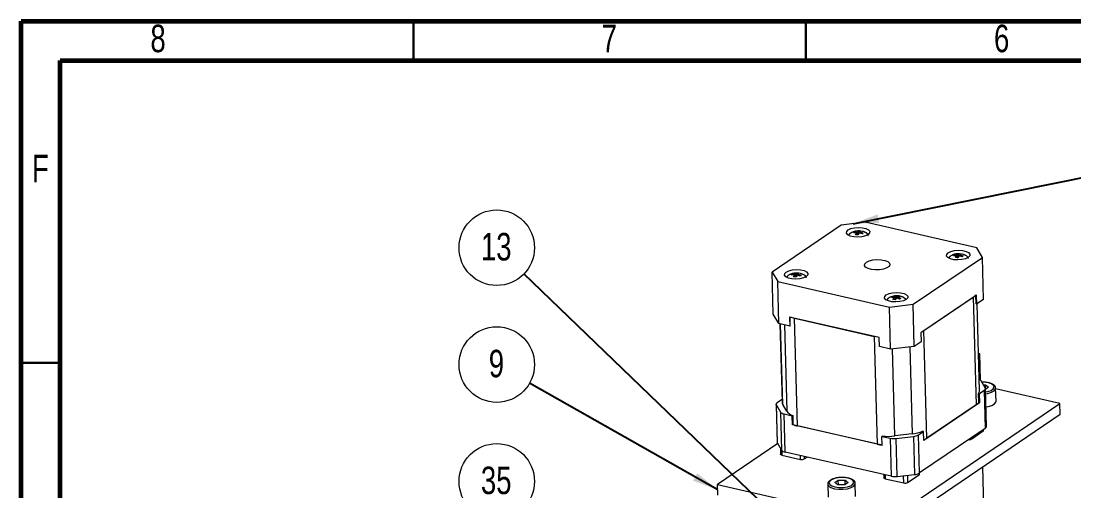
# Model space of a CAD drawing. Header units: millimetres. Extents: x 15 to 415, y 5 to 292.
# Drawn here: x 15 to 149.2, y 232.2 to 292 of the extents above; entities that cross this region are included whole.
import ezdxf

# ---------------------------------------------------------------- set-up
doc = ezdxf.new("R2010")
doc.units = ezdxf.units.MM
doc.styles.add('SLDTEXTSTYLE0', font='TXT', dxfattribs={"width": 0.75})
doc.dimstyles.new('SLDDIMSTYLE0', dxfattribs={"dimtxt": 0.18, "dimasz": 3.302, "dimexe": 0, "dimexo": 0.0625, "dimgap": 0, "dimtad": 0, "dimtih": 1, "dimtoh": 1, "dimdec": 0, "dimrnd": 1e-09, "dimzin": 0, "dimdsep": 46, "dimtxsty": 'Standard', "dimsah": 1, "dimcen": 0.09, "dimadec": 0, "dimazin": 0, "dimtfac": 3.302, "dimtdec": 0, "dimtofl": 0, "dimtmove": 0, "dimatfit": 3, "dimfxl": 1, "dimfrac": 2, "dimtolj": 1, "dimtzin": 0, "dimarcsym": 0})

# ---------------------------------------------------------------- blocks, each defined once
blk = doc.blocks.new('SW_NOTE_30')
at = {"color": 0, "linetype": 'Continuous', "lineweight": 0}
blk.add_circle((-4.61, 1.35), 4.81, dxfattribs=at)
at = {"color": 0, "linetype": 'Continuous', "lineweight": 0, "insert": (-4.68, 3.23), "char_height": 3.5, "attachment_point": 2, "style": 'SLDTEXTSTYLE0'}
blk.add_mtext('35', dxfattribs=at)
blk = doc.blocks.new('SW_NOTE_31')
at = {"color": 0, "linetype": 'Continuous', "lineweight": 0}
blk.add_circle((-4.18, 2.37), 4.81, dxfattribs=at)
at = {"color": 0, "linetype": 'Continuous', "lineweight": 0, "insert": (-4.22, 4.25), "char_height": 3.5, "attachment_point": 2, "style": 'SLDTEXTSTYLE0'}
blk.add_mtext('9', dxfattribs=at)
blk = doc.blocks.new('SW_NOTE_32')
at = {"color": 0, "linetype": 'Continuous', "lineweight": 0}
blk.add_circle((-3.46, 3.33), 4.81, dxfattribs=at)
at = {"color": 0, "linetype": 'Continuous', "lineweight": 0, "insert": (-3.53, 5.21), "char_height": 3.5, "attachment_point": 2, "style": 'SLDTEXTSTYLE0'}
blk.add_mtext('13', dxfattribs=at)

msp = doc.modelspace()

# ---------------------------------------------------------------- linework, layer by layer
at = {"color": 7, "linetype": 'Continuous', "lineweight": 60}
for p, q in [((15, 292), (415, 292)), ((15, 5), (15, 292)), ((20, 287), (410, 287)), ((20, 10), (20, 287))]:
    msp.add_line(p, q, dxfattribs=at)
at = {"color": 7, "linetype": 'Continuous', "lineweight": 30}
for p, q in [((65, 292), (65, 287)), ((115, 292), (115, 287)), ((15, 248.5), (20, 248.5))]:
    msp.add_line(p, q, dxfattribs=at)
at = {"color": 7, "linetype": 'Continuous', "lineweight": 15}
for p, q in [((119.52, 266.03), (110.71, 260.05)), ((122.55, 266.39), (119.52, 266.03)), ((136.79, 263.14), (122.55, 266.39)), ((121.06, 265.03), (121.16, 265.15)), ((121.46, 265.05), (121.06, 265.03)), ((121.16, 265.15), (121.56, 265.19)), ((121.16, 265.15), (121.24, 265.04)), ((121.34, 264.81), (121.46, 265.05)), ((121.46, 265.05), (121.51, 264.8)), ((121.56, 265.19), (121.7, 265.28)), ((121.56, 265.19), (121.6, 264.79)), ((121.79, 265.02), (121.65, 264.78)), ((121.66, 264.8), (121.7, 265.28)), ((122.19, 264.91), (121.79, 265.02)), ((121.89, 265.16), (121.87, 265)), ((122.01, 265.25), (121.89, 265.16)), ((121.89, 265.16), (122.29, 265.03)), ((122.29, 265.03), (122.19, 264.91)), ((122.19, 264.91), (122.29, 265.03)), ((137.5, 261.92), (136.79, 263.14)), ((128.69, 255.95), (137.5, 261.92)), ((133.81, 262.11), (133.91, 262.24)), ((134.21, 262.14), (133.81, 262.11)), ((133.91, 262.24), (134.31, 262.28)), ((133.91, 262.24), (133.99, 262.13)), ((134.09, 261.9), (134.21, 262.14)), ((134.21, 262.14), (134.26, 261.89)), ((134.31, 262.28), (134.45, 262.37)), ((134.31, 262.28), (134.35, 261.87)), ((134.54, 262.11), (134.4, 261.87)), ((134.41, 261.89), (134.45, 262.37)), ((134.94, 261.99), (134.54, 262.11)), ((134.64, 262.25), (134.62, 262.09)), ((134.76, 262.34), (134.64, 262.25)), ((134.64, 262.25), (135.04, 262.12)), ((135.04, 262.12), (134.94, 261.99)), ((134.94, 262), (135.04, 262.12)), ((137.64, 256.58), (137.5, 261.92)), ((110.71, 260.05), (111.42, 258.84)), ((110.85, 254.71), (110.71, 260.05)), ((113.17, 259.67), (113.27, 259.8)), ((113.57, 259.7), (113.17, 259.67)), ((113.27, 259.8), (113.67, 259.84)), ((113.27, 259.8), (113.35, 259.69)), ((113.45, 259.46), (113.57, 259.7)), ((113.57, 259.7), (113.61, 259.45)), ((113.67, 259.84), (113.81, 259.93)), ((113.67, 259.84), (113.71, 259.43)), ((113.9, 259.67), (113.76, 259.43)), ((113.77, 259.45), (113.81, 259.93)), ((114.3, 259.55), (113.9, 259.67)), ((114, 259.8), (113.98, 259.64)), ((114.12, 259.9), (114, 259.8)), ((114, 259.8), (114.4, 259.68)), ((114.4, 259.68), (114.3, 259.55)), ((114.3, 259.56), (114.4, 259.68)), ((111.42, 258.84), (125.66, 255.59)), ((111.57, 253.49), (111.42, 258.84)), ((126.3, 256.81), (125.94, 256.82)), ((126.09, 256.58), (126.3, 256.81)), ((126.37, 256.52), (126.09, 256.58)), ((126.11, 256.94), (126.48, 256.94)), ((126.11, 256.94), (126.18, 256.82)), ((126.3, 256.81), (126.35, 256.53)), ((126.59, 256.75), (126.37, 256.52)), ((126.48, 256.94), (126.7, 257.01)), ((126.48, 256.94), (126.49, 256.65)), ((126.96, 256.59), (126.59, 256.75)), ((126.64, 256.73), (126.7, 257.01)), ((126.7, 257.01), (126.98, 256.95)), ((126.77, 256.87), (126.75, 256.68)), ((126.98, 256.95), (126.77, 256.87)), ((126.77, 256.87), (127.13, 256.71)), ((136.75, 257.13), (129.67, 252.33)), ((130.06, 252.6), (136.35, 256.86)), ((136.35, 256.86), (136.72, 243.16)), ((136.7, 256.01), (136.67, 257.08)), ((136.78, 255.99), (136.75, 257.13)), ((137.64, 256.58), (136.78, 255.99)), ((125.66, 255.59), (128.69, 255.95)), ((125.81, 250.24), (125.66, 255.59)), ((128.83, 250.6), (128.69, 255.95)), ((136.7, 256.01), (136.78, 255.99)), ((137.14, 244.96), (136.84, 256.03)), ((111.57, 253.49), (110.85, 254.71)), ((124.37, 251.71), (112.94, 254.32)), ((112.94, 254.32), (112.97, 253.17)), ((113.02, 253.21), (112.99, 254.3)), ((113.58, 254.17), (123.73, 251.85)), ((113.95, 240.46), (113.58, 254.17)), ((112.97, 253.17), (111.57, 253.49)), ((111.71, 253.46), (111.98, 243.48)), ((112.97, 253.17), (113.02, 253.21)), ((129.67, 252.33), (129.7, 251.19)), ((130.44, 238.89), (130.06, 252.6)), ((123.73, 251.85), (124.11, 238.15)), ((124.4, 250.56), (124.37, 251.71)), ((129.7, 251.19), (128.83, 250.6)), ((125.81, 250.24), (124.4, 250.56)), ((128.83, 250.6), (125.81, 250.24)), ((137.18, 249.66), (137.01, 249.7)), ((137.18, 249.66), (137.02, 249.55)), ((137.27, 246.28), (137.18, 249.66)), ((137.86, 245.32), (137.34, 246.21)), ((137.64, 245.7), (137.89, 245.7)), ((137.89, 245.7), (138.3, 245.4)), ((137.91, 245.13), (137.89, 245.7)), ((137.01, 244.59), (137.09, 244.57)), ((137.04, 243.44), (137.01, 244.59)), ((137.09, 244.57), (137.74, 245.01)), ((137.09, 244.57), (137.12, 243.42)), ((137.74, 245.01), (137.87, 240.16)), ((138.3, 245.4), (137.89, 245.12)), ((138.02, 240.39), (137.89, 245.23)), ((139.24, 243.61), (139.19, 245.28)), ((147.37, 243.33), (139.19, 245.2)), ((111.23, 243.21), (111.36, 238.37)), ((111.26, 243.12), (111.78, 242.23)), ((111.39, 238.28), (111.26, 243.12)), ((111.97, 243.83), (111.38, 243.43)), ((112.58, 242.33), (112.06, 243.21)), ((125.02, 228.17), (147.37, 243.33)), ((137.12, 243.42), (130.04, 238.63)), ((136.72, 243.16), (130.44, 238.89)), ((137.04, 243.44), (137.12, 243.42)), ((147.41, 241.96), (147.37, 243.33)), ((111.78, 242.23), (111.91, 237.39)), ((112.23, 241.99), (113.28, 241.75)), ((112.36, 237.15), (112.23, 241.99)), ((113.28, 241.75), (113.33, 241.79)), ((113.31, 240.61), (113.28, 241.75)), ((113.33, 241.79), (113.36, 240.64)), ((125.05, 226.8), (147.41, 241.96)), ((113.31, 240.61), (113.36, 240.64)), ((124.74, 238), (113.31, 240.61)), ((124.11, 238.15), (113.95, 240.46)), ((124.76, 239.18), (124.71, 239.14)), ((124.71, 239.14), (125.76, 238.9)), ((124.74, 238), (124.71, 239.14)), ((125.76, 238.9), (125.9, 234.06)), ((128.54, 239.45), (126.34, 239.19)), ((126.52, 238.87), (128.74, 239.13)), ((126.65, 234.03), (126.52, 238.87)), ((128.74, 239.13), (128.87, 234.29)), ((129.36, 239.33), (130.01, 239.77)), ((129.49, 234.48), (129.36, 239.33)), ((137.87, 240.16), (129.49, 234.48)), ((130.01, 239.77), (129.93, 239.79)), ((130.04, 238.63), (130.01, 239.77)), ((137.61, 239.79), (136.14, 238.79)), ((137.66, 239.87), (137.66, 240.02)), ((111.43, 238.22), (103.76, 233.02)), ((111.39, 238.28), (111.91, 237.39)), ((111.76, 237.66), (111.78, 236.87)), ((111.94, 236.76), (114.32, 236.21)), ((125.9, 234.06), (112.36, 237.15)), ((114.81, 236.27), (115.16, 236.51)), ((137.71, 230.07), (137.57, 235.29)), ((118.69, 233.25), (119.14, 233.56)), ((119.14, 233.56), (120.01, 233.57)), ((119.16, 232.95), (119.14, 233.56)), ((120.01, 233.57), (120.42, 233.27)), ((120.02, 233), (120.01, 233.57)), ((124.94, 234.28), (124.95, 233.86)), ((125.12, 233.75), (127.5, 233.21)), ((126.65, 234.03), (128.87, 234.29)), ((127.98, 233.26), (129.45, 234.26)), ((129.51, 234.34), (129.5, 234.49)), ((103.8, 231.65), (103.76, 233.02)), ((103.76, 233.02), (125.02, 228.17)), ((117.81, 233.05), (117.85, 231.38)), ((119.1, 232.95), (118.69, 233.25)), ((119.96, 232.96), (119.1, 232.95)), ((120.42, 233.27), (119.96, 232.96)), ((121.35, 231.48), (121.31, 233.15))]:
    msp.add_line(p, q, dxfattribs=at)
at = {"color": 8, "linetype": 'Continuous', "lineweight": 15}
for p, q in [((112.06, 243.21), (111.78, 253.45)), ((112.28, 253.33), (112.58, 242.33)), ((126.34, 239.19), (126.04, 250.27)), ((128.24, 250.53), (128.54, 239.45)), ((136.13, 238.99), (136.14, 238.79)), ((137.61, 239.79), (137.6, 239.98)), ((111.93, 237.37), (111.94, 236.76)), ((114.32, 236.21), (114.31, 236.7)), ((114.8, 236.59), (114.81, 236.27)), ((125.11, 234.24), (125.12, 233.75)), ((127.5, 233.21), (127.47, 234.12)), ((127.96, 234.18), (127.98, 233.26)), ((129.45, 234.26), (129.45, 234.46))]:
    msp.add_line(p, q, dxfattribs=at)
at = {"color": 7, "linetype": 'Continuous', "lineweight": 15, "flags": 128}
for points in [[(120.4, 265.41), (120.75, 265.58), (121.2, 265.69), (121.72, 265.73), (122.23, 265.7), (122.67, 265.6), (122.99, 265.44), (123.16, 265.24), (123.14, 265.03), (122.95, 264.83), (122.6, 264.66), (122.14, 264.55), (121.63, 264.51), (121.12, 264.54), (120.67, 264.64), (120.35, 264.8), (120.19, 265), (120.21, 265.21), (120.4, 265.41)], [(120.5, 264.72), (120.55, 264.88), (120.73, 265.03)], [(122.72, 261.3), (123.07, 261.47), (123.54, 261.59), (124.06, 261.65), (124.59, 261.63), (125.07, 261.54), (125.44, 261.39), (125.67, 261.2), (125.73, 260.99), (125.61, 260.77), (125.33, 260.58), (124.91, 260.43), (124.41, 260.35), (123.88, 260.33), (123.37, 260.38), (122.94, 260.5), (122.63, 260.68), (122.49, 260.88), (122.52, 261.1), (122.72, 261.3)], [(133.15, 262.5), (133.5, 262.67), (133.96, 262.78), (134.47, 262.82), (134.98, 262.79), (135.42, 262.68), (135.75, 262.53), (135.91, 262.33), (135.89, 262.12), (135.7, 261.92), (135.35, 261.75), (134.89, 261.64), (134.38, 261.6), (133.87, 261.63), (133.43, 261.73), (133.1, 261.89), (132.94, 262.09), (132.96, 262.3), (133.15, 262.5)], [(133.25, 261.81), (133.3, 261.97), (133.48, 262.12)], [(112.51, 260.06), (112.85, 260.22), (113.31, 260.33), (113.83, 260.38), (114.34, 260.35), (114.78, 260.24), (115.1, 260.09), (115.27, 259.89), (115.25, 259.68), (115.06, 259.48), (114.71, 259.31), (114.25, 259.2), (113.74, 259.16), (113.23, 259.19), (112.78, 259.29), (112.46, 259.45), (112.3, 259.65), (112.31, 259.86), (112.51, 260.06)], [(112.6, 259.36), (112.66, 259.53), (112.84, 259.68)], [(125.26, 257.15), (125.61, 257.31), (126.06, 257.42), (126.58, 257.47), (127.09, 257.43), (127.53, 257.33), (127.85, 257.17), (128.02, 256.98), (128, 256.77), (127.81, 256.57), (127.46, 256.4), (127, 256.29), (126.49, 256.25), (125.98, 256.28), (125.53, 256.38), (125.21, 256.54), (125.05, 256.74), (125.07, 256.95), (125.26, 257.15)], [(137.74, 245.01), (137.79, 245.04), (137.82, 245.08), (137.85, 245.12), (137.87, 245.16), (137.89, 245.2), (137.89, 245.24), (137.88, 245.28), (137.86, 245.32)], [(111.26, 243.12), (111.24, 243.16), (111.23, 243.2), (111.23, 243.24), (111.25, 243.28), (111.27, 243.32), (111.3, 243.36), (111.33, 243.4), (111.38, 243.43)], [(137.95, 242.89), (138.23, 242.94), (138.7, 243.08), (139.05, 243.28), (139.22, 243.5), (139.24, 243.61)], [(111.94, 236.76), (111.89, 236.77), (111.84, 236.79), (111.81, 236.82), (111.79, 236.84), (111.78, 236.87), (111.78, 236.87)], [(118.72, 232.7), (119.23, 232.63), (119.78, 232.63), (120.3, 232.71), (120.73, 232.86), (121.01, 233.06), (121.13, 233.28), (121.05, 233.49), (120.79, 233.68), (120.38, 233.82), (119.87, 233.89), (119.33, 233.89), (118.81, 233.81), (118.38, 233.66), (118.09, 233.46), (117.98, 233.24), (118.06, 233.03), (118.31, 232.84), (118.72, 232.7)], [(125.12, 233.75), (125.06, 233.77), (125.02, 233.78), (124.99, 233.81), (124.96, 233.83), (124.95, 233.86), (124.95, 233.86)]]:
    msp.add_lwpolyline(points, dxfattribs=at)
at = {"color": 8, "linetype": 'Continuous', "lineweight": 15, "flags": 128}
for points in [[(125.36, 256.45), (125.37, 256.54), (125.53, 256.72), (125.58, 256.76)], [(127.48, 256.82), (127.5, 256.81), (127.7, 256.64), (127.73, 256.52)], [(137.9, 244.79), (138.18, 244.85), (138.61, 244.99), (138.9, 245.19), (139.01, 245.41), (138.93, 245.63), (138.67, 245.81), (138.27, 245.95), (137.76, 246.02), (137.44, 246.03)], [(137.91, 244.56), (138.18, 244.61), (138.66, 244.75), (139, 244.94), (139.17, 245.17), (139.19, 245.27)], [(117.81, 233.05), (117.81, 233.04), (117.92, 232.82), (118.2, 232.62), (118.64, 232.48)], [(118.64, 232.48), (119.17, 232.4), (119.74, 232.4), (120.3, 232.47), (120.77, 232.62), (121.11, 232.81), (121.29, 233.04), (121.31, 233.14)]]:
    msp.add_lwpolyline(points, dxfattribs=at)
at = {"color": 8, "linetype": 'Continuous', "lineweight": 15}
for centre, start in [((122.52, 264.74), 7.1099), ((135.27, 261.83), 7.1099), ((114.63, 259.38), 7.11)]:
    msp.add_arc(centre, 0.358, start, 73.3494, dxfattribs=at)
at = {"color": 7, "linetype": 'Continuous', "lineweight": 15}
for centre, radius, start, end in [((135.64, 257.96), 1.31, 303.0396, 321.7581), ((114.43, 258.03), 3.95, 248.5244, 257.4639), ((136.93, 245.91), 0.506, 36.4454, 70.2113), ((136.55, 244.96), 0.595, 320.6945, 0.0303), ((112.52, 243.5), 0.542, 182.0905, 211.5337), ((136.01, 244.25), 1.31, 303.0396, 321.7581), ((112.32, 242.69), 0.7, 220.319, 262.8752), ((113.79, 243.22), 1.5, 216.0566, 252.087), ((114.81, 244.32), 3.95, 248.5244, 257.4639), ((137.74, 240.41), 0.28, 297.4393, 354.4535), ((125.49, 246.39), 7.25, 264.2572, 276.7304), ((126.24, 241.14), 2.29, 258.0084, 277.0294), ((127.98, 244.79), 5.37, 276.0237, 291.2833), ((128.62, 240.58), 1.46, 274.5713, 300.3718), ((129.05, 240.97), 2.5, 293.3229, 303.7008), ((137.56, 239.88), 0.0969, 297.1077, 354.7851), ((111.54, 238.37), 0.179, 181.9873, 211.6369), ((125.37, 243.77), 5.77, 257.3231, 264.265), ((135.82, 239.4), 0.681, 263.2079, 297.2569), ((112.45, 237.84), 0.7, 220.319, 262.8752), ((114.49, 236.89), 0.695, 256.3351, 297.1528), ((126.37, 236.3), 2.29, 258.0084, 277.0294), ((128.76, 235.74), 1.46, 274.5713, 300.3718), ((129.41, 234.35), 0.0969, 297.1077, 354.7851), ((127.66, 233.88), 0.695, 256.3351, 297.1528)]:
    msp.add_arc(centre, radius, start, end, dxfattribs=at)
for points, knots in [([(120.79, 265.06), (120.75, 265.04), (120.66, 264.99), (120.54, 264.89), (120.49, 264.8), (120.46, 264.75)], [0, 0, 0, 0, 0.2286213, 0.6256201, 1, 1, 1, 1]), ([(122.6, 265.07), (122.55, 265.1), (122.43, 265.17), (122.17, 265.25), (121.82, 265.31), (121.39, 265.28), (121.01, 265.19), (120.82, 265.06), (120.75, 265.02)], [0, 0, 0, 0, 0.089454, 0.2127407, 0.4191197, 0.6397469, 0.8821188, 1, 1, 1, 1]), ([(122.92, 264.69), (122.93, 264.71), (122.94, 264.81), (122.82, 264.95), (122.67, 265.07), (122.53, 265.12), (122.47, 265.14)], [0, 0, 0, 0, 0.110263, 0.466824, 0.767729, 1, 1, 1, 1]), ([(133.54, 262.14), (133.51, 262.13), (133.41, 262.08), (133.29, 261.98), (133.24, 261.88), (133.21, 261.84)], [0, 0, 0, 0, 0.228621, 0.62562, 1, 1, 1, 1]), ([(135.35, 262.16), (135.3, 262.19), (135.19, 262.26), (134.92, 262.33), (134.57, 262.39), (134.14, 262.37), (133.77, 262.28), (133.57, 262.15), (133.5, 262.11)], [0, 0, 0, 0, 0.089454, 0.212741, 0.41912, 0.639747, 0.882119, 1, 1, 1, 1]), ([(135.67, 261.78), (135.68, 261.8), (135.69, 261.9), (135.58, 262.04), (135.42, 262.15), (135.28, 262.2), (135.23, 262.23)], [0, 0, 0, 0, 0.110263, 0.466824, 0.767729, 1, 1, 1, 1]), ([(112.9, 259.7), (112.86, 259.69), (112.76, 259.64), (112.65, 259.54), (112.6, 259.44), (112.57, 259.4)], [0, 0, 0, 0, 0.228621, 0.62562, 1, 1, 1, 1]), ([(114.71, 259.72), (114.66, 259.75), (114.54, 259.82), (114.28, 259.89), (113.93, 259.95), (113.49, 259.92), (113.12, 259.83), (112.93, 259.71), (112.86, 259.67)], [0, 0, 0, 0, 0.089454, 0.212741, 0.41912, 0.639747, 0.882119, 1, 1, 1, 1]), ([(115.03, 259.34), (115.03, 259.36), (115.04, 259.46), (114.93, 259.6), (114.78, 259.71), (114.64, 259.76), (114.58, 259.79)], [0, 0, 0, 0, 0.110263, 0.466824, 0.767729, 1, 1, 1, 1]), ([(125.8, 256.85), (125.77, 256.85), (125.67, 256.82), (125.54, 256.74), (125.4, 256.63), (125.35, 256.53), (125.32, 256.48)], [0, 0, 0, 0, 0.105242, 0.403244, 0.710371, 1, 1, 1, 1]), ([(127.47, 256.8), (127.41, 256.84), (127.19, 256.97), (126.74, 257.05), (126.18, 257.01), (125.77, 256.89), (125.6, 256.77), (125.59, 256.76)], [0, 0, 0, 0, 0.103539, 0.386907, 0.675791, 0.972567, 1, 1, 1, 1]), ([(127.75, 256.55), (127.73, 256.6), (127.68, 256.7), (127.51, 256.8), (127.37, 256.87), (127.28, 256.89), (127.26, 256.9)], [0, 0, 0, 0, 0.281478, 0.628253, 0.935772, 1, 1, 1, 1]), ([(139.17, 245.27), (139.18, 245.31), (139.19, 245.44), (139.04, 245.63), (138.79, 245.81), (138.41, 245.95), (137.94, 246.04), (137.6, 246.04), (137.43, 246.04)], [0, 0, 0, 0, 0.080155, 0.244562, 0.417245, 0.615042, 0.814084, 1, 1, 1, 1]), ([(119.38, 233.9), (119.25, 233.89), (118.95, 233.87), (118.53, 233.76), (118.14, 233.59), (117.9, 233.37), (117.79, 233.17), (117.82, 233.07), (117.82, 233.05)], [0, 0, 0, 0, 0.150862, 0.360431, 0.573012, 0.792508, 0.963987, 1, 1, 1, 1]), ([(121.29, 233.13), (121.29, 233.18), (121.3, 233.31), (121.16, 233.5), (120.91, 233.68), (120.53, 233.82), (120.05, 233.9), (119.64, 233.93), (119.42, 233.9), (119.38, 233.9)], [0, 0, 0, 0, 0.075276, 0.229676, 0.391849, 0.577607, 0.764535, 0.949059, 1, 1, 1, 1])]:
    msp.add_open_spline(points, degree=3, knots=knots, dxfattribs=at)
for points in [[(121.65, 264.78), (121.6, 264.79), (121.49, 264.8), (121.39, 264.81), (121.34, 264.81)], [(121.7, 265.28), (121.75, 265.28), (121.86, 265.27), (121.96, 265.26), (122.01, 265.25)], [(134.4, 261.87), (134.35, 261.88), (134.24, 261.89), (134.14, 261.9), (134.09, 261.9)], [(134.45, 262.37), (134.5, 262.37), (134.61, 262.36), (134.71, 262.35), (134.76, 262.34)], [(113.76, 259.43), (113.71, 259.43), (113.6, 259.45), (113.5, 259.46), (113.45, 259.46)], [(113.81, 259.93), (113.86, 259.93), (113.97, 259.92), (114.07, 259.9), (114.12, 259.9)], [(125.94, 256.82), (125.97, 256.84), (126.02, 256.89), (126.08, 256.92), (126.11, 256.94)], [(127.13, 256.71), (127.1, 256.7), (127.05, 256.66), (126.99, 256.62), (126.96, 256.59)]]:
    msp.add_open_spline(points, degree=3, dxfattribs=at)

# ---------------------------------------------------------------- block references
at = {"color": 7, "linetype": 'Continuous', "lineweight": 0}
for name, p in [('SW_NOTE_32', (79.08, 259.82)), ('SW_NOTE_31', (79.8, 245.91)), ('SW_NOTE_30', (80.23, 232.06))]:
    msp.add_blockref(name, p, dxfattribs=at)

# ---------------------------------------------------------------- texts
at = {"color": 7, "linetype": 'Continuous', "lineweight": 0, "char_height": 3.5, "attachment_point": 2, "style": 'SLDTEXTSTYLE0'}
for s, insert in [('8', (32.46, 291.54)), ('7', (89.96, 291.54)), ('6', (139.96, 291.54)), ('F', (17.46, 274.98))]:
    msp.add_mtext(s, dxfattribs=dict(at, insert=insert))

# ---------------------------------------------------------------- leaders
at = {"color": 7, "linetype": 'Continuous', "lineweight": 0}
for points in [[(121.03, 266.21), (151.78, 272.37)], [(136.69, 174.05), (174.89, 268.85)], [(120.65, 219.86), (79.08, 259.82)], [(103.78, 232.34), (79.8, 245.91)]]:
    msp.add_leader(points, dimstyle='SLDDIMSTYLE0', dxfattribs=at)

doc.saveas('drawing.dxf')
